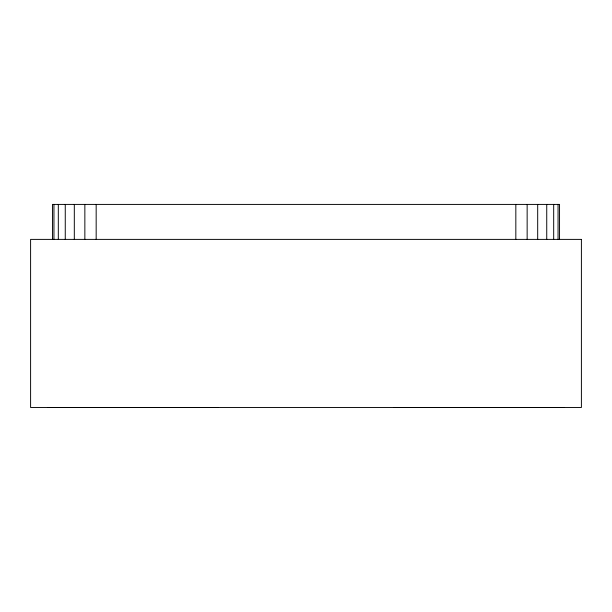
<?xml version="1.0" encoding="UTF-8"?>
<svg xmlns="http://www.w3.org/2000/svg" width="612" height="612" viewBox="0 0 612 612"><rect width="100%" height="100%" fill="white"/><g stroke="black" fill="none" stroke-linecap="round" stroke-linejoin="round"><path stroke-width="0.92" d="M563.912 407.493L393.432 407.493M559.544 239.391L559.544 204.416L52.456 204.416L52.456 239.391M558.052 204.416L558.052 239.391M553.684 204.416L553.684 239.391M546.738 204.416L546.738 239.391M537.688 204.416L537.688 239.391M527.146 204.416L527.146 239.391M515.832 204.416L515.832 239.391M218.568 407.493L48.088 407.493M96.168 204.416L96.168 239.391M84.854 204.416L84.854 239.391M74.312 204.416L74.312 239.391M65.262 204.416L65.262 239.391M58.316 204.416L58.316 239.391M53.948 204.416L53.948 239.391M581.4 239.391L30.6 239.391L30.6 407.493L581.4 407.493L581.4 239.391"/></g></svg>
